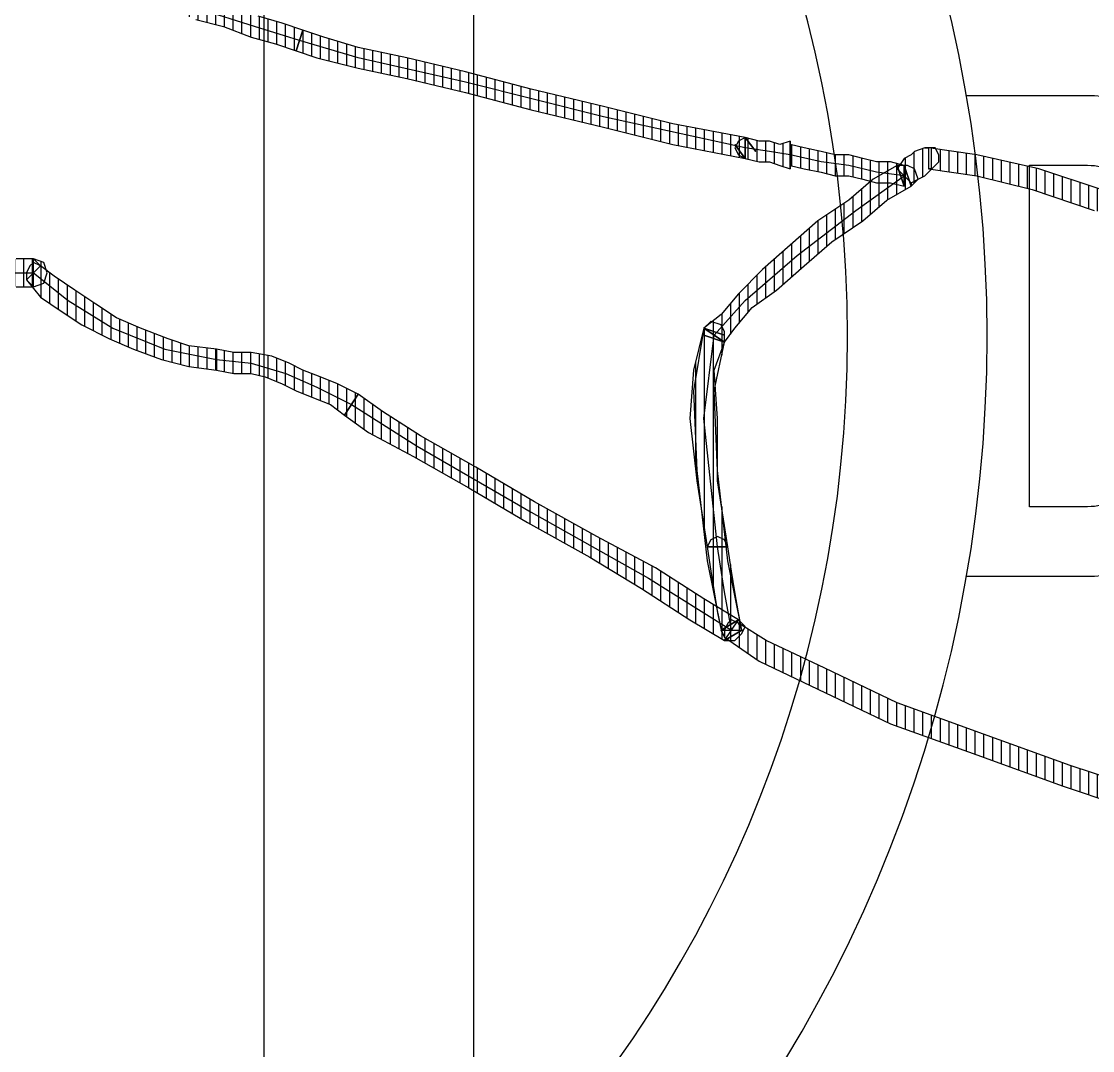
# Model space of a CAD drawing. Header units: millimetres. Extents: x 11489 to 12006, y 36725 to 37730.
# Drawn here: x 11572.87 to 11588.21, y 37398.84 to 37413.58 of the extents above; entities that cross this region are included whole.
import ezdxf

# ---------------------------------------------------------------- set-up
doc = ezdxf.new("R2010")
doc.units = ezdxf.units.MM
for name, color, linetype in [('Kıtc-002 Çizgi', 7, 'Continuous'), ('OC-Mutfak_Ekipman', 252, 'Continuous'), ('S2000-002 Çizgi', 7, 'Continuous')]:
    doc.layers.add(name, color=color, linetype=linetype)
pattern_1 = [(360, (-19413.11011, 29189.02214), (1e-16, 0.125), [25])]

# ---------------------------------------------------------------- blocks, each defined once
blk = doc.blocks.new('A$C72f7f077')
at = {"layer": 'S2000-002 Çizgi'}
blk.add_lwpolyline([(120, 0), (0, 0), (0, 70), (120, 70)], close=True, dxfattribs=at)
blk.add_lwpolyline([(113, 3), (7, 3, -0.414214), (3, 7), (3, 63, -0.414214), (7, 67), (113, 67, -0.414214), (117, 63), (117, 7, -0.414214)], format="xyb", close=True, dxfattribs=at)
blk = doc.blocks.new('A$C0b4f8896')
at = {"ltscale": 30}
h = blk.add_hatch(dxfattribs=at)
h.set_pattern_fill('DC_LINES', color=256, scale=0.1, style=0)
h.set_pattern_definition(pattern_1)
edge = h.paths.add_edge_path(flags=0)
edge.add_line((52.953, 35.177), (52.704, 35.128))
edge.add_line((52.704, 35.128), (52.456, 34.683))
edge.add_line((52.456, 34.683), (52.208, 34.039))
edge.add_line((52.208, 34.039), (51.91, 33.247))
edge.add_line((51.91, 33.247), (51.562, 32.356))
edge.add_line((51.562, 32.356), (51.313, 31.417))
edge.add_line((51.313, 31.417), (51.015, 30.526))
edge.add_line((51.015, 30.526), (50.817, 29.636))
edge.add_line((50.817, 29.636), (50.717, 28.943))
edge.add_line((50.717, 28.943), (51.015, 28.943))
edge.add_line((51.015, 28.943), (51.115, 29.636))
edge.add_line((51.115, 29.636), (51.313, 30.428))
edge.add_line((51.313, 30.428), (51.612, 31.318))
edge.add_line((51.612, 31.318), (51.86, 32.258))
edge.add_line((51.86, 32.258), (52.208, 33.148))
edge.add_line((52.208, 33.148), (52.506, 33.94))
edge.add_line((52.506, 33.94), (52.754, 34.583))
edge.add_line((52.754, 34.583), (53.002, 34.93))
edge.add_line((53.002, 34.93), (52.754, 34.88))
edge.add_line((52.754, 34.88), (53.002, 34.93))
edge.add_line((53.002, 34.93), (53.002, 35.078))
edge.add_line((53.002, 35.078), (52.903, 35.177))
edge.add_line((52.903, 35.177), (52.804, 35.227))
edge.add_line((52.804, 35.227), (52.704, 35.128))
h = blk.add_hatch(dxfattribs=at)
h.set_pattern_fill('DC_LINES', color=256, scale=0.1, style=0)
h.set_pattern_definition(pattern_1)
edge = h.paths.add_edge_path(flags=0)
edge.add_line((57.622, 25.975), (57.721, 26.024))
edge.add_line((57.721, 26.024), (58.069, 26.519))
edge.add_line((58.069, 26.519), (58.467, 27.36))
edge.add_line((58.467, 27.36), (58.963, 28.398))
edge.add_line((58.963, 28.398), (59.41, 29.636))
edge.add_line((59.41, 29.636), (59.857, 30.873))
edge.add_line((59.857, 30.873), (60.255, 32.061))
edge.add_line((60.255, 32.061), (60.553, 33.148))
edge.add_line((60.553, 33.148), (60.702, 33.891))
edge.add_line((60.702, 33.891), (60.404, 33.891))
edge.add_line((60.404, 33.891), (60.255, 33.148))
edge.add_line((60.255, 33.148), (59.957, 32.159))
edge.add_line((59.957, 32.159), (59.559, 30.972))
edge.add_line((59.559, 30.972), (59.112, 29.734))
edge.add_line((59.112, 29.734), (58.665, 28.498))
edge.add_line((58.665, 28.498), (58.169, 27.459))
edge.add_line((58.169, 27.459), (57.771, 26.618))
edge.add_line((57.771, 26.618), (57.523, 26.222))
edge.add_line((57.523, 26.222), (57.622, 26.271))
edge.add_line((57.622, 26.271), (57.523, 26.222))
edge.add_line((57.523, 26.222), (57.473, 26.123))
edge.add_line((57.473, 26.123), (57.523, 26.073))
edge.add_line((57.523, 26.073), (57.622, 26.024))
edge.add_line((57.622, 26.024), (57.721, 26.024))
h = blk.add_hatch(dxfattribs=at)
h.set_pattern_fill('DC_LINES', color=256, scale=0.1, style=0)
h.set_pattern_definition(pattern_1)
edge = h.paths.add_edge_path(flags=0)
edge.add_line((57.622, 25.975), (57.721, 26.024))
edge.add_line((57.721, 26.024), (58.069, 26.519))
edge.add_line((58.069, 26.519), (58.467, 27.36))
edge.add_line((58.467, 27.36), (58.963, 28.398))
edge.add_line((58.963, 28.398), (59.41, 29.636))
edge.add_line((59.41, 29.636), (59.857, 30.873))
edge.add_line((59.857, 30.873), (60.255, 32.061))
edge.add_line((60.255, 32.061), (60.553, 33.148))
edge.add_line((60.553, 33.148), (60.702, 33.891))
edge.add_line((60.702, 33.891), (60.404, 33.891))
edge.add_line((60.404, 33.891), (60.255, 33.148))
edge.add_line((60.255, 33.148), (59.957, 32.159))
edge.add_line((59.957, 32.159), (59.559, 30.972))
edge.add_line((59.559, 30.972), (59.112, 29.734))
edge.add_line((59.112, 29.734), (58.665, 28.498))
edge.add_line((58.665, 28.498), (58.169, 27.459))
edge.add_line((58.169, 27.459), (57.771, 26.618))
edge.add_line((57.771, 26.618), (57.523, 26.222))
edge.add_line((57.523, 26.222), (57.622, 26.271))
edge.add_line((57.622, 26.271), (57.523, 26.222))
edge.add_line((57.523, 26.222), (57.473, 26.123))
edge.add_line((57.473, 26.123), (57.523, 26.073))
edge.add_line((57.523, 26.073), (57.622, 26.024))
edge.add_line((57.622, 26.024), (57.721, 26.024))
h = blk.add_hatch(dxfattribs=at)
h.set_pattern_fill('DC_LINES', color=256, scale=0.1, style=0)
h.set_pattern_definition(pattern_1)
edge = h.paths.add_edge_path(flags=0)
edge.add_line((50.717, 28.943), (50.717, 28.894))
edge.add_line((50.717, 28.894), (50.767, 28.745))
edge.add_line((50.767, 28.745), (50.817, 28.695))
edge.add_line((50.817, 28.695), (50.866, 28.597))
edge.add_line((50.866, 28.597), (51.015, 28.498))
edge.add_line((51.015, 28.498), (51.214, 28.695))
edge.add_line((51.214, 28.695), (51.164, 28.795))
edge.add_line((51.164, 28.795), (51.115, 28.894))
edge.add_line((51.115, 28.894), (51.065, 28.943))
edge.add_line((51.065, 28.943), (51.015, 28.992))
edge.add_line((51.015, 28.992), (51.015, 28.943))
edge.add_line((51.015, 28.943), (51.015, 28.992))
edge.add_line((51.015, 28.992), (50.916, 29.092))
edge.add_line((50.916, 29.092), (50.817, 29.092))
edge.add_line((50.817, 29.092), (50.717, 29.042))
edge.add_line((50.717, 29.042), (50.717, 28.894))
h = blk.add_hatch(dxfattribs=at)
h.set_pattern_fill('DC_LINES', color=256, scale=0.1, style=0)
h.set_pattern_definition(pattern_1)
edge = h.paths.add_edge_path(flags=0)
edge.add_line((51.264, 28.597), (50.966, 28.498))
edge.add_line((50.966, 28.498), (51.164, 28.151))
edge.add_line((51.164, 28.151), (51.462, 27.806))
edge.add_line((51.462, 27.806), (51.761, 27.36))
edge.add_line((51.761, 27.36), (52.108, 26.964))
edge.add_line((52.108, 26.964), (52.456, 26.568))
edge.add_line((52.456, 26.568), (52.804, 26.222))
edge.add_line((52.804, 26.222), (53.102, 25.975))
edge.add_line((53.102, 25.975), (53.3, 25.728))
edge.add_line((53.3, 25.728), (53.499, 26.024))
edge.add_line((53.499, 26.024), (53.3, 26.173))
edge.add_line((53.3, 26.173), (53.002, 26.42))
edge.add_line((53.002, 26.42), (52.754, 26.767))
edge.add_line((52.754, 26.767), (52.406, 27.162))
edge.add_line((52.406, 27.162), (52.059, 27.558))
edge.add_line((52.059, 27.558), (51.761, 28.003))
edge.add_line((51.761, 28.003), (51.462, 28.35))
edge.add_line((51.462, 28.35), (51.264, 28.695))
edge.add_line((51.264, 28.695), (50.966, 28.597))
edge.add_line((50.966, 28.597), (51.264, 28.695))
edge.add_line((51.264, 28.695), (51.164, 28.795))
edge.add_line((51.164, 28.795), (51.015, 28.745))
edge.add_line((51.015, 28.745), (50.966, 28.646))
edge.add_line((50.966, 28.646), (50.966, 28.498))
h = blk.add_hatch(dxfattribs=at)
h.set_pattern_fill('DC_LINES', color=256, scale=0.1, style=0)
h.set_pattern_definition(pattern_1)
edge = h.paths.add_edge_path(flags=0)
edge.add_line((51.015, 28.498), (50.966, 28.498))
edge.add_line((50.966, 28.498), (51.164, 28.151))
edge.add_line((51.164, 28.151), (51.462, 27.806))
edge.add_line((51.462, 27.806), (51.761, 27.36))
edge.add_line((51.761, 27.36), (52.108, 26.964))
edge.add_line((52.108, 26.964), (52.456, 26.568))
edge.add_line((52.456, 26.568), (52.804, 26.222))
edge.add_line((52.804, 26.222), (53.102, 25.975))
edge.add_line((53.102, 25.975), (53.3, 25.728))
edge.add_line((53.3, 25.728), (53.499, 26.024))
edge.add_line((53.499, 26.024), (53.3, 26.173))
edge.add_line((53.3, 26.173), (53.002, 26.42))
edge.add_line((53.002, 26.42), (52.754, 26.767))
edge.add_line((52.754, 26.767), (52.406, 27.162))
edge.add_line((52.406, 27.162), (52.059, 27.558))
edge.add_line((52.059, 27.558), (51.761, 28.003))
edge.add_line((51.761, 28.003), (51.462, 28.35))
edge.add_line((51.462, 28.35), (51.264, 28.695))
edge.add_line((51.264, 28.695), (51.214, 28.695))
edge.add_line((51.214, 28.695), (51.264, 28.695))
edge.add_line((51.264, 28.695), (51.164, 28.795))
edge.add_line((51.164, 28.795), (51.015, 28.745))
edge.add_line((51.015, 28.745), (50.966, 28.646))
edge.add_line((50.966, 28.646), (50.966, 28.498))
h = blk.add_hatch(dxfattribs=at)
h.set_pattern_fill('DC_LINES', color=256, scale=0.1, style=0)
h.set_pattern_definition(pattern_1)
edge = h.paths.add_edge_path(flags=0)
edge.add_line((51.015, 26.964), (50.966, 26.964))
edge.add_line((50.966, 26.964), (51.015, 27.162))
edge.add_line((51.015, 27.162), (51.065, 27.409))
edge.add_line((51.065, 27.409), (51.115, 27.607))
edge.add_line((51.115, 27.607), (51.115, 27.806))
edge.add_line((51.115, 27.806), (51.164, 28.003))
edge.add_line((51.164, 28.003), (51.214, 28.201))
edge.add_line((51.214, 28.201), (51.214, 28.398))
edge.add_line((51.214, 28.398), (51.264, 28.597))
edge.add_line((51.264, 28.597), (50.966, 28.597))
edge.add_line((50.966, 28.597), (50.916, 28.398))
edge.add_line((50.916, 28.398), (50.916, 28.201))
edge.add_line((50.916, 28.201), (50.866, 28.003))
edge.add_line((50.866, 28.003), (50.817, 27.806))
edge.add_line((50.817, 27.806), (50.817, 27.607))
edge.add_line((50.817, 27.607), (50.767, 27.409))
edge.add_line((50.767, 27.409), (50.717, 27.162))
edge.add_line((50.717, 27.162), (50.668, 26.964))
edge.add_line((50.668, 26.964), (50.618, 26.964))
h = blk.add_hatch(dxfattribs=at)
h.set_pattern_fill('DC_LINES', color=256, scale=0.1, style=0)
h.set_pattern_definition(pattern_1)
edge = h.paths.add_edge_path(flags=0)
edge.add_line((50.866, 26.321), (50.916, 26.519))
edge.add_line((50.916, 26.519), (50.916, 26.667))
edge.add_line((50.916, 26.667), (50.966, 26.815))
edge.add_line((50.966, 26.815), (51.015, 26.964))
edge.add_line((51.015, 26.964), (50.618, 26.964))
edge.add_line((50.618, 26.964), (50.668, 26.815))
edge.add_line((50.668, 26.815), (50.618, 26.667))
edge.add_line((50.618, 26.667), (50.618, 26.519))
edge.add_line((50.618, 26.519), (50.568, 26.321))
h = blk.add_hatch(dxfattribs=at)
h.set_pattern_fill('DC_LINES', color=256, scale=0.1, style=0)
h.set_pattern_definition(pattern_1)
edge = h.paths.add_edge_path(flags=0)
edge.add_line((49.327, 19.889), (49.426, 20.186))
edge.add_line((49.426, 20.186), (49.575, 20.78))
edge.add_line((49.575, 20.78), (49.724, 21.473))
edge.add_line((49.724, 21.473), (49.923, 22.313))
edge.add_line((49.923, 22.313), (50.171, 23.254))
edge.add_line((50.171, 23.254), (50.419, 24.292))
edge.add_line((50.419, 24.292), (50.668, 25.282))
edge.add_line((50.668, 25.282), (50.866, 26.321))
edge.add_line((50.866, 26.321), (50.568, 26.321))
edge.add_line((50.568, 26.321), (50.37, 25.282))
edge.add_line((50.37, 25.282), (50.121, 24.292))
edge.add_line((50.121, 24.292), (49.873, 23.254))
edge.add_line((49.873, 23.254), (49.625, 22.313))
edge.add_line((49.625, 22.313), (49.426, 21.473))
edge.add_line((49.426, 21.473), (49.277, 20.78))
edge.add_line((49.277, 20.78), (49.128, 20.285))
edge.add_line((49.128, 20.285), (49.029, 19.988))
h = blk.add_hatch(dxfattribs=at)
h.set_pattern_fill('DC_LINES', color=256, scale=0.1, style=0)
h.set_pattern_definition(pattern_1)
edge = h.paths.add_edge_path(flags=0)
edge.add_line((53.4, 26.024), (53.3, 25.728))
edge.add_line((53.3, 25.728), (54.195, 25.579))
edge.add_line((54.195, 25.579), (55.337, 25.628))
edge.add_line((55.337, 25.628), (56.629, 25.776))
edge.add_line((56.629, 25.776), (57.622, 25.975))
edge.add_line((57.622, 25.975), (57.622, 26.271))
edge.add_line((57.622, 26.271), (56.629, 26.073))
edge.add_line((56.629, 26.073), (55.337, 25.925))
edge.add_line((55.337, 25.925), (54.195, 25.876))
edge.add_line((54.195, 25.876), (53.499, 26.024))
edge.add_line((53.499, 26.024), (53.4, 25.728))
edge.add_line((53.4, 25.728), (53.499, 26.024))
edge.add_line((53.499, 26.024), (53.35, 26.024))
edge.add_line((53.35, 26.024), (53.251, 25.975))
edge.add_line((53.251, 25.975), (53.201, 25.826))
edge.add_line((53.201, 25.826), (53.3, 25.728))
h = blk.add_hatch(dxfattribs=at)
h.set_pattern_fill('DC_LINES', color=256, scale=0.1, style=0)
h.set_pattern_definition(pattern_1)
edge = h.paths.add_edge_path(flags=0)
edge.add_line((53.3, 25.728), (54.195, 25.579))
edge.add_line((54.195, 25.579), (55.337, 25.628))
edge.add_line((55.337, 25.628), (56.629, 25.776))
edge.add_line((56.629, 25.776), (57.622, 25.975))
edge.add_line((57.622, 25.975), (57.622, 26.271))
edge.add_line((57.622, 26.271), (56.629, 26.073))
edge.add_line((56.629, 26.073), (55.337, 25.925))
edge.add_line((55.337, 25.925), (54.195, 25.876))
edge.add_line((54.195, 25.876), (53.499, 26.024))
h = blk.add_hatch(dxfattribs=at)
h.set_pattern_fill('DC_LINES', color=256, scale=0.1, style=0)
h.set_pattern_definition(pattern_1)
edge = h.paths.add_edge_path(flags=0)
edge.add_line((57.622, 25.975), (57.473, 26.222))
edge.add_line((57.473, 26.222), (57.175, 25.728))
edge.add_line((57.175, 25.728), (56.728, 25.034))
edge.add_line((56.728, 25.034), (56.281, 24.193))
edge.add_line((56.281, 24.193), (55.784, 23.303))
edge.add_line((55.784, 23.303), (55.287, 22.462))
edge.add_line((55.287, 22.462), (54.84, 21.67))
edge.add_line((54.84, 21.67), (54.493, 21.126))
edge.add_line((54.493, 21.126), (54.244, 20.78))
edge.add_line((54.244, 20.78), (54.542, 20.582))
edge.add_line((54.542, 20.582), (54.791, 20.928))
edge.add_line((54.791, 20.928), (55.138, 21.571))
edge.add_line((55.138, 21.571), (55.585, 22.363))
edge.add_line((55.585, 22.363), (56.082, 23.204))
edge.add_line((56.082, 23.204), (56.579, 24.095))
edge.add_line((56.579, 24.095), (57.026, 24.837))
edge.add_line((57.026, 24.837), (57.473, 25.529))
edge.add_line((57.473, 25.529), (57.771, 26.024))
edge.add_line((57.771, 26.024), (57.622, 26.271))
edge.add_line((57.622, 26.271), (57.771, 26.024))
edge.add_line((57.771, 26.024), (57.771, 26.173))
edge.add_line((57.771, 26.173), (57.672, 26.271))
edge.add_line((57.672, 26.271), (57.572, 26.321))
edge.add_line((57.572, 26.321), (57.473, 26.222))
h = blk.add_hatch(dxfattribs=at)
h.set_pattern_fill('DC_LINES', color=256, scale=0.1, style=0)
h.set_pattern_definition(pattern_1)
edge = h.paths.add_edge_path(flags=0)
edge.add_line((57.622, 26.271), (57.374, 26.222))
edge.add_line((57.374, 26.222), (57.076, 26.173))
edge.add_line((57.076, 26.173), (56.778, 26.123))
edge.add_line((56.778, 26.123), (56.43, 26.073))
edge.add_line((56.43, 26.073), (56.43, 25.776))
edge.add_line((56.43, 25.776), (56.778, 25.826))
edge.add_line((56.778, 25.826), (57.076, 25.876))
edge.add_line((57.076, 25.876), (57.374, 25.925))
edge.add_line((57.374, 25.925), (57.622, 25.975))
h = blk.add_hatch(dxfattribs=at)
h.set_pattern_fill('DC_LINES', color=256, scale=0.1, style=0)
h.set_pattern_definition(pattern_1)
edge = h.paths.add_edge_path(flags=0)
edge.add_line((56.43, 25.776), (56.778, 25.826))
edge.add_line((56.778, 25.826), (57.076, 25.876))
edge.add_line((57.076, 25.876), (57.374, 25.925))
edge.add_line((57.374, 25.925), (57.622, 25.975))
edge.add_line((57.622, 25.975), (57.622, 26.271))
edge.add_line((57.622, 26.271), (57.374, 26.222))
edge.add_line((57.374, 26.222), (57.076, 26.173))
edge.add_line((57.076, 26.173), (56.778, 26.123))
edge.add_line((56.778, 26.123), (56.43, 26.073))
h = blk.add_hatch(dxfattribs=at)
h.set_pattern_fill('DC_LINES', color=256, scale=0.1, style=0)
h.set_pattern_definition(pattern_1)
edge = h.paths.add_edge_path(flags=0)
edge.add_line((54.542, 20.582), (54.791, 20.928))
edge.add_line((54.791, 20.928), (55.138, 21.571))
edge.add_line((55.138, 21.571), (55.585, 22.363))
edge.add_line((55.585, 22.363), (56.082, 23.204))
edge.add_line((56.082, 23.204), (56.579, 24.095))
edge.add_line((56.579, 24.095), (57.026, 24.837))
edge.add_line((57.026, 24.837), (57.473, 25.529))
edge.add_line((57.473, 25.529), (57.771, 26.024))
edge.add_line((57.771, 26.024), (57.473, 26.222))
edge.add_line((57.473, 26.222), (57.175, 25.728))
edge.add_line((57.175, 25.728), (56.728, 25.034))
edge.add_line((56.728, 25.034), (56.281, 24.193))
edge.add_line((56.281, 24.193), (55.784, 23.303))
edge.add_line((55.784, 23.303), (55.287, 22.462))
edge.add_line((55.287, 22.462), (54.84, 21.67))
edge.add_line((54.84, 21.67), (54.493, 21.126))
edge.add_line((54.493, 21.126), (54.244, 20.78))
h = blk.add_hatch(dxfattribs=at)
h.set_pattern_fill('DC_LINES', color=256, scale=0.1, style=0)
h.set_pattern_definition(pattern_1)
edge = h.paths.add_edge_path(flags=0)
edge.add_line((53.3, 25.728), (53.897, 25.579))
edge.add_line((53.897, 25.579), (54.592, 25.529))
edge.add_line((54.592, 25.529), (55.486, 25.628))
edge.add_line((55.486, 25.628), (56.43, 25.776))
edge.add_line((56.43, 25.776), (56.43, 26.073))
edge.add_line((56.43, 26.073), (55.486, 25.925))
edge.add_line((55.486, 25.925), (54.592, 25.925))
edge.add_line((54.592, 25.925), (53.897, 25.876))
edge.add_line((53.897, 25.876), (53.499, 26.024))
h = blk.add_hatch(dxfattribs=at)
h.set_pattern_fill('DC_LINES', color=256, scale=0.1, style=0)
h.set_pattern_definition(pattern_1)
edge = h.paths.add_edge_path(flags=0)
edge.add_line((54.244, 20.78), (54.095, 20.483))
edge.add_line((54.095, 20.483), (53.996, 20.235))
edge.add_line((53.996, 20.235), (53.897, 19.988))
edge.add_line((53.897, 19.988), (53.797, 19.79))
edge.add_line((53.797, 19.79), (53.698, 19.543))
edge.add_line((53.698, 19.543), (53.648, 19.246))
edge.add_line((53.648, 19.246), (53.648, 18.999))
edge.add_line((53.648, 18.999), (53.599, 18.751))
edge.add_line((53.599, 18.751), (53.897, 18.751))
edge.add_line((53.897, 18.751), (53.946, 18.999))
edge.add_line((53.946, 18.999), (53.946, 19.246))
edge.add_line((53.946, 19.246), (53.996, 19.444))
edge.add_line((53.996, 19.444), (54.095, 19.691))
edge.add_line((54.095, 19.691), (54.195, 19.889))
edge.add_line((54.195, 19.889), (54.294, 20.137))
edge.add_line((54.294, 20.137), (54.393, 20.384))
edge.add_line((54.393, 20.384), (54.542, 20.582))
h = blk.add_hatch(dxfattribs=at)
h.set_pattern_fill('DC_LINES', color=256, scale=0.1, style=0)
h.set_pattern_definition(pattern_1)
edge = h.paths.add_edge_path(flags=0)
edge.add_line((53.897, 18.751), (53.946, 18.999))
edge.add_line((53.946, 18.999), (53.946, 19.246))
edge.add_line((53.946, 19.246), (53.996, 19.444))
edge.add_line((53.996, 19.444), (54.095, 19.691))
edge.add_line((54.095, 19.691), (54.195, 19.889))
edge.add_line((54.195, 19.889), (54.294, 20.137))
edge.add_line((54.294, 20.137), (54.393, 20.384))
edge.add_line((54.393, 20.384), (54.542, 20.582))
edge.add_line((54.542, 20.582), (54.244, 20.78))
edge.add_line((54.244, 20.78), (54.095, 20.483))
edge.add_line((54.095, 20.483), (53.996, 20.235))
edge.add_line((53.996, 20.235), (53.897, 19.988))
edge.add_line((53.897, 19.988), (53.797, 19.79))
edge.add_line((53.797, 19.79), (53.698, 19.543))
edge.add_line((53.698, 19.543), (53.648, 19.246))
edge.add_line((53.648, 19.246), (53.648, 18.999))
edge.add_line((53.648, 18.999), (53.599, 18.751))
h = blk.add_hatch(dxfattribs=at)
h.set_pattern_fill('DC_LINES', color=256, scale=0.1, style=0)
h.set_pattern_definition(pattern_1)
edge = h.paths.add_edge_path(flags=0)
edge.add_line((48.333, 17.218), (48.432, 17.465))
edge.add_line((48.432, 17.465), (48.581, 17.762))
edge.add_line((48.581, 17.762), (48.73, 18.108))
edge.add_line((48.73, 18.108), (48.879, 18.454))
edge.add_line((48.879, 18.454), (48.979, 18.851))
edge.add_line((48.979, 18.851), (49.128, 19.246))
edge.add_line((49.128, 19.246), (49.227, 19.593))
edge.add_line((49.227, 19.593), (49.327, 19.889))
edge.add_line((49.327, 19.889), (49.029, 19.988))
edge.add_line((49.029, 19.988), (48.929, 19.691))
edge.add_line((48.929, 19.691), (48.83, 19.345))
edge.add_line((48.83, 19.345), (48.681, 18.949))
edge.add_line((48.681, 18.949), (48.581, 18.554))
edge.add_line((48.581, 18.554), (48.432, 18.207))
edge.add_line((48.432, 18.207), (48.283, 17.86))
edge.add_line((48.283, 17.86), (48.134, 17.563))
edge.add_line((48.134, 17.563), (48.035, 17.415))
h = blk.add_hatch(dxfattribs=at)
h.set_pattern_fill('DC_LINES', color=256, scale=0.1, style=0)
h.set_pattern_definition(pattern_1)
edge = h.paths.add_edge_path(flags=0)
edge.add_line((52.704, 16.129), (52.605, 16.03))
edge.add_line((52.605, 16.03), (52.853, 16.229))
edge.add_line((52.853, 16.229), (53.052, 16.524))
edge.add_line((53.052, 16.524), (53.251, 16.821))
edge.add_line((53.251, 16.821), (53.449, 17.218))
edge.add_line((53.449, 17.218), (53.599, 17.563))
edge.add_line((53.599, 17.563), (53.747, 17.96))
edge.add_line((53.747, 17.96), (53.847, 18.355))
edge.add_line((53.847, 18.355), (53.897, 18.751))
edge.add_line((53.897, 18.751), (53.599, 18.751))
edge.add_line((53.599, 18.751), (53.549, 18.355))
edge.add_line((53.549, 18.355), (53.449, 18.059))
edge.add_line((53.449, 18.059), (53.3, 17.663))
edge.add_line((53.3, 17.663), (53.151, 17.316))
edge.add_line((53.151, 17.316), (52.953, 17.02))
edge.add_line((52.953, 17.02), (52.754, 16.723))
edge.add_line((52.754, 16.723), (52.555, 16.426))
edge.add_line((52.555, 16.426), (52.406, 16.229))
edge.add_line((52.406, 16.229), (52.307, 16.129))
edge.add_line((52.307, 16.129), (52.406, 16.229))
edge.add_line((52.406, 16.229), (52.357, 16.129))
edge.add_line((52.357, 16.129), (52.406, 16.079))
edge.add_line((52.406, 16.079), (52.506, 16.03))
edge.add_line((52.506, 16.03), (52.605, 16.03))
h = blk.add_hatch(dxfattribs=at)
h.set_pattern_fill('DC_LINES', color=256, scale=0.1, style=0)
h.set_pattern_definition(pattern_1)
edge = h.paths.add_edge_path(flags=0)
edge.add_line((53.599, 18.751), (53.549, 18.355))
edge.add_line((53.549, 18.355), (53.449, 18.059))
edge.add_line((53.449, 18.059), (53.3, 17.663))
edge.add_line((53.3, 17.663), (53.151, 17.316))
edge.add_line((53.151, 17.316), (52.953, 17.02))
edge.add_line((52.953, 17.02), (52.754, 16.723))
edge.add_line((52.754, 16.723), (52.555, 16.426))
edge.add_line((52.555, 16.426), (52.406, 16.229))
edge.add_line((52.406, 16.229), (52.605, 16.03))
edge.add_line((52.605, 16.03), (52.853, 16.229))
edge.add_line((52.853, 16.229), (53.052, 16.524))
edge.add_line((53.052, 16.524), (53.251, 16.821))
edge.add_line((53.251, 16.821), (53.449, 17.218))
edge.add_line((53.449, 17.218), (53.599, 17.563))
edge.add_line((53.599, 17.563), (53.747, 17.96))
edge.add_line((53.747, 17.96), (53.847, 18.355))
edge.add_line((53.847, 18.355), (53.897, 18.751))
h = blk.add_hatch(dxfattribs=at)
h.set_pattern_fill('DC_LINES', color=256, scale=0.1, style=0)
h.set_pattern_definition(pattern_1)
edge = h.paths.add_edge_path(flags=0)
edge.add_line((52.406, 16.229), (52.307, 16.129))
edge.add_line((52.307, 16.129), (52.307, 15.882))
edge.add_line((52.307, 15.882), (52.357, 15.585))
edge.add_line((52.357, 15.585), (52.456, 15.14))
edge.add_line((52.456, 15.14), (52.555, 14.694))
edge.add_line((52.555, 14.694), (52.853, 14.793))
edge.add_line((52.853, 14.793), (52.754, 15.14))
edge.add_line((52.754, 15.14), (52.655, 15.585))
edge.add_line((52.655, 15.585), (52.704, 15.882))
edge.add_line((52.704, 15.882), (52.704, 16.129))
edge.add_line((52.704, 16.129), (52.605, 16.03))
edge.add_line((52.605, 16.03), (52.704, 16.129))
edge.add_line((52.704, 16.129), (52.655, 16.277))
edge.add_line((52.655, 16.277), (52.506, 16.327))
edge.add_line((52.506, 16.327), (52.357, 16.277))
edge.add_line((52.357, 16.277), (52.307, 16.129))
h = blk.add_hatch(dxfattribs=at)
h.set_pattern_fill('DC_LINES', color=256, scale=0.1, style=0)
h.set_pattern_definition(pattern_1)
edge = h.paths.add_edge_path(flags=0)
edge.add_line((52.853, 14.793), (52.754, 15.14))
edge.add_line((52.754, 15.14), (52.655, 15.585))
edge.add_line((52.655, 15.585), (52.704, 15.882))
edge.add_line((52.704, 15.882), (52.704, 16.129))
edge.add_line((52.704, 16.129), (52.307, 16.129))
edge.add_line((52.307, 16.129), (52.307, 15.882))
edge.add_line((52.307, 15.882), (52.357, 15.585))
edge.add_line((52.357, 15.585), (52.456, 15.14))
edge.add_line((52.456, 15.14), (52.555, 14.694))
for p, q in [((59.957, 32.159), (59.559, 30.972)), ((59.957, 32.159), (59.559, 30.972)), ((59.857, 30.873), (60.255, 32.061)), ((59.857, 30.873), (60.255, 32.061)), ((51.313, 31.417), (51.015, 30.526)), ((51.313, 30.428), (51.612, 31.318)), ((59.559, 30.972), (59.112, 29.734)), ((59.559, 30.972), (59.112, 29.734)), ((59.41, 29.636), (59.857, 30.873)), ((59.41, 29.636), (59.857, 30.873)), ((51.015, 30.526), (50.817, 29.636)), ((51.115, 29.636), (51.313, 30.428)), ((50.817, 29.636), (50.717, 28.943)), ((51.015, 28.943), (51.115, 29.636)), ((59.112, 29.734), (58.665, 28.498)), ((59.112, 29.734), (58.665, 28.498)), ((58.963, 28.398), (59.41, 29.636)), ((58.963, 28.398), (59.41, 29.636)), ((50.817, 29.092), (50.717, 29.042)), ((50.717, 29.042), (50.717, 28.894)), ((50.916, 29.092), (50.817, 29.092)), ((51.015, 28.992), (50.916, 29.092)), ((51.065, 28.943), (51.015, 28.992)), ((51.015, 28.992), (51.015, 28.943)), ((51.015, 28.943), (51.015, 28.992)), ((50.717, 28.943), (50.717, 28.894)), ((50.717, 28.894), (50.717, 28.943)), ((50.717, 28.943), (50.717, 28.943)), ((50.717, 28.943), (51.015, 28.943)), ((50.717, 28.894), (50.767, 28.745)), ((51.115, 28.894), (51.065, 28.943)), ((51.164, 28.795), (51.115, 28.894)), ((50.767, 28.745), (50.817, 28.695)), ((50.817, 28.695), (50.866, 28.597)), ((51.015, 28.745), (50.966, 28.646)), ((51.015, 28.745), (50.966, 28.646)), ((51.264, 28.695), (50.966, 28.597)), ((50.966, 28.597), (51.264, 28.695)), ((51.164, 28.795), (51.015, 28.745)), ((51.164, 28.795), (51.015, 28.745)), ((51.015, 28.498), (51.214, 28.695)), ((51.214, 28.695), (51.164, 28.795)), ((51.264, 28.695), (51.164, 28.795)), ((51.264, 28.695), (51.164, 28.795)), ((51.264, 28.695), (51.214, 28.695)), ((51.214, 28.695), (51.264, 28.695)), ((51.462, 28.35), (51.264, 28.695)), ((51.462, 28.35), (51.264, 28.695)), ((50.866, 28.597), (51.015, 28.498)), ((50.966, 28.597), (50.916, 28.398)), ((50.966, 28.646), (50.966, 28.498)), ((50.966, 28.646), (50.966, 28.498)), ((51.264, 28.597), (50.966, 28.597)), ((51.264, 28.597), (50.966, 28.498)), ((50.966, 28.498), (51.264, 28.597)), ((51.115, 28.597), (51.065, 28.201)), ((51.612, 27.904), (51.115, 28.597)), ((51.214, 28.398), (51.264, 28.597)), ((51.264, 28.597), (51.264, 28.597)), ((50.916, 28.398), (50.916, 28.201)), ((51.015, 28.498), (50.966, 28.498)), ((50.966, 28.498), (51.164, 28.151)), ((50.966, 28.498), (51.015, 28.498)), ((50.966, 28.498), (51.164, 28.151)), ((51.015, 28.498), (51.015, 28.498)), ((51.214, 28.201), (51.214, 28.398)), ((58.665, 28.498), (58.169, 27.459)), ((58.665, 28.498), (58.169, 27.459)), ((58.467, 27.36), (58.963, 28.398)), ((58.467, 27.36), (58.963, 28.398)), ((51.761, 28.003), (51.462, 28.35)), ((51.761, 28.003), (51.462, 28.35)), ((50.916, 28.201), (50.866, 28.003)), ((51.065, 28.201), (50.966, 27.806)), ((51.164, 28.003), (51.214, 28.201)), ((51.164, 28.151), (51.462, 27.806)), ((51.164, 28.151), (51.462, 27.806)), ((50.866, 28.003), (50.817, 27.806)), ((51.115, 27.806), (51.164, 28.003)), ((52.059, 27.558), (51.761, 28.003)), ((52.059, 27.558), (51.761, 28.003)), ((50.817, 27.806), (50.817, 27.607)), ((50.966, 27.806), (50.916, 27.409)), ((51.115, 27.607), (51.115, 27.806)), ((51.462, 27.806), (51.761, 27.36)), ((51.462, 27.806), (51.761, 27.36)), ((52.257, 27.063), (51.612, 27.904)), ((50.817, 27.607), (50.767, 27.409)), ((51.065, 27.409), (51.115, 27.607)), ((52.406, 27.162), (52.059, 27.558)), ((52.406, 27.162), (52.059, 27.558)), ((58.169, 27.459), (57.771, 26.618)), ((58.169, 27.459), (57.771, 26.618)), ((50.767, 27.409), (50.717, 27.162)), ((50.916, 27.409), (50.817, 26.964)), ((51.015, 27.162), (51.065, 27.409)), ((51.761, 27.36), (52.108, 26.964)), ((51.761, 27.36), (52.108, 26.964)), ((58.069, 26.519), (58.467, 27.36)), ((58.069, 26.519), (58.467, 27.36)), ((50.717, 27.162), (50.668, 26.964)), ((50.966, 26.964), (51.015, 27.162)), ((52.754, 26.767), (52.406, 27.162)), ((52.754, 26.767), (52.406, 27.162)), ((52.903, 26.321), (52.257, 27.063)), ((50.668, 26.964), (50.618, 26.964)), ((50.618, 26.964), (51.015, 26.964)), ((51.015, 26.964), (50.618, 26.964)), ((50.618, 26.964), (50.668, 26.815)), ((51.015, 26.964), (50.618, 26.964)), ((50.618, 26.964), (50.668, 26.815)), ((50.817, 26.964), (50.767, 26.667)), ((51.015, 26.964), (50.966, 26.964)), ((50.966, 26.815), (51.015, 26.964)), ((50.966, 26.815), (51.015, 26.964)), ((51.015, 26.964), (51.015, 26.964)), ((52.108, 26.964), (52.456, 26.568)), ((52.108, 26.964), (52.456, 26.568)), ((50.668, 26.815), (50.618, 26.667)), ((50.668, 26.815), (50.618, 26.667)), ((50.916, 26.667), (50.966, 26.815)), ((50.916, 26.667), (50.966, 26.815)), ((53.002, 26.42), (52.754, 26.767)), ((53.002, 26.42), (52.754, 26.767)), ((50.618, 26.667), (50.618, 26.519)), ((50.618, 26.667), (50.618, 26.519)), ((50.767, 26.667), (50.717, 26.321)), ((50.916, 26.519), (50.916, 26.667)), ((50.916, 26.519), (50.916, 26.667)), ((52.456, 26.568), (52.804, 26.222)), ((52.456, 26.568), (52.804, 26.222)), ((57.771, 26.618), (57.523, 26.222)), ((57.771, 26.618), (57.523, 26.222)), ((50.618, 26.519), (50.568, 26.321)), ((50.618, 26.519), (50.568, 26.321)), ((50.568, 26.321), (50.767, 26.47)), ((50.767, 26.47), (50.568, 26.321)), ((50.866, 26.321), (50.916, 26.519)), ((50.866, 26.321), (50.916, 26.519)), ((53.3, 26.173), (53.002, 26.42)), ((53.3, 26.173), (53.002, 26.42)), ((57.721, 26.024), (58.069, 26.519)), ((57.721, 26.024), (58.069, 26.519)), ((50.717, 26.321), (50.27, 24.292)), ((50.568, 26.321), (50.37, 25.282)), ((50.568, 26.321), (50.568, 26.321)), ((50.568, 26.321), (50.866, 26.321)), ((50.568, 26.321), (50.618, 26.222)), ((50.866, 26.321), (50.568, 26.321)), ((50.668, 26.173), (50.866, 26.321)), ((50.866, 26.321), (50.668, 26.173)), ((50.668, 25.282), (50.866, 26.321)), ((50.817, 26.222), (50.866, 26.321)), ((50.866, 26.321), (50.866, 26.321)), ((50.866, 26.321), (50.866, 26.321)), ((53.4, 25.876), (52.903, 26.321)), ((57.622, 26.271), (56.629, 26.073)), ((57.622, 26.271), (56.629, 26.073)), ((57.622, 26.271), (57.374, 26.222)), ((57.622, 26.271), (57.374, 26.222)), ((57.572, 26.321), (57.473, 26.222)), ((57.523, 26.222), (57.622, 26.271)), ((57.622, 26.271), (57.523, 26.222)), ((57.523, 26.222), (57.622, 26.271)), ((57.622, 26.271), (57.523, 26.222)), ((57.672, 26.271), (57.572, 26.321)), ((57.771, 26.024), (57.622, 26.271)), ((57.622, 26.271), (57.771, 26.024)), ((57.622, 25.975), (57.622, 26.271)), ((57.622, 25.975), (57.622, 26.271)), ((57.622, 25.975), (57.622, 26.271)), ((57.622, 26.271), (57.622, 26.271)), ((57.622, 25.975), (57.622, 26.271)), ((57.771, 26.173), (57.672, 26.271)), ((50.618, 26.222), (50.717, 26.173)), ((50.668, 26.173), (50.668, 26.173)), ((50.717, 26.173), (50.817, 26.222)), ((52.804, 26.222), (53.102, 25.975)), ((52.804, 26.222), (53.102, 25.975)), ((53.499, 26.024), (53.3, 26.173)), ((53.499, 26.024), (53.3, 26.173)), ((56.778, 26.123), (56.43, 26.073)), ((56.778, 26.123), (56.43, 26.073)), ((57.076, 26.173), (56.778, 26.123)), ((57.076, 26.173), (56.778, 26.123)), ((56.877, 24.936), (57.622, 26.123)), ((57.374, 26.222), (57.076, 26.173)), ((57.374, 26.222), (57.076, 26.173)), ((57.622, 26.123), (57.076, 26.024)), ((57.473, 26.222), (57.175, 25.728)), ((57.473, 26.222), (57.175, 25.728)), ((57.622, 25.975), (57.473, 26.222)), ((57.473, 26.222), (57.622, 25.975)), ((57.771, 26.024), (57.473, 26.222)), ((57.523, 26.222), (57.473, 26.123)), ((57.523, 26.222), (57.473, 26.123)), ((57.473, 26.123), (57.523, 26.073)), ((57.473, 26.123), (57.523, 26.073)), ((57.771, 26.024), (57.771, 26.173)), ((53.102, 25.975), (53.3, 25.728)), ((53.102, 25.975), (53.3, 25.728)), ((53.251, 25.975), (53.201, 25.826)), ((53.35, 26.024), (53.251, 25.975)), ((53.3, 25.728), (53.499, 26.024)), ((53.3, 25.728), (53.499, 26.024)), ((53.4, 26.024), (53.3, 25.728)), ((53.3, 25.728), (53.4, 26.024)), ((53.499, 26.024), (53.3, 25.728)), ((53.499, 26.024), (53.3, 25.728)), ((53.499, 26.024), (53.35, 26.024)), ((53.499, 26.024), (53.4, 25.728)), ((53.4, 25.728), (53.499, 26.024)), ((53.4, 26.024), (53.4, 26.024)), ((54.195, 25.876), (53.499, 26.024)), ((54.195, 25.876), (53.499, 26.024)), ((53.499, 26.024), (53.499, 26.024)), ((53.897, 25.876), (53.499, 26.024)), ((53.499, 26.024), (53.499, 26.024)), ((54.592, 25.925), (53.897, 25.876)), ((55.337, 25.925), (54.195, 25.876)), ((55.337, 25.925), (54.195, 25.876)), ((56.43, 25.925), (54.592, 25.728)), ((55.486, 25.925), (54.592, 25.925)), ((56.629, 26.073), (55.337, 25.925)), ((56.629, 26.073), (55.337, 25.925)), ((56.43, 26.073), (55.486, 25.925)), ((56.331, 26.024), (56.281, 25.925)), ((56.281, 25.925), (56.331, 25.826)), ((56.43, 26.073), (56.331, 26.024)), ((56.43, 26.073), (56.43, 26.073)), ((56.43, 26.073), (56.43, 25.776)), ((56.43, 26.073), (56.43, 25.776)), ((56.43, 25.776), (56.43, 26.073)), ((56.43, 25.776), (56.43, 26.073)), ((56.43, 26.073), (56.43, 26.073)), ((57.076, 26.024), (56.43, 25.925)), ((56.629, 25.776), (57.622, 25.975)), ((56.629, 25.776), (57.622, 25.975)), ((57.076, 25.876), (57.374, 25.925)), ((57.076, 25.876), (57.374, 25.925)), ((57.374, 25.925), (57.622, 25.975)), ((57.374, 25.925), (57.622, 25.975)), ((57.473, 25.529), (57.771, 26.024)), ((57.473, 25.529), (57.771, 26.024)), ((57.523, 26.073), (57.622, 26.024)), ((57.523, 26.073), (57.622, 26.024)), ((57.622, 25.975), (57.721, 26.024)), ((57.622, 26.024), (57.721, 26.024)), ((57.721, 26.024), (57.622, 25.975)), ((57.622, 25.975), (57.721, 26.024)), ((57.622, 26.024), (57.721, 26.024)), ((57.721, 26.024), (57.622, 25.975)), ((57.622, 25.975), (57.622, 25.975)), ((57.622, 25.975), (57.622, 25.975)), ((57.622, 25.975), (57.622, 25.975)), ((53.201, 25.826), (53.3, 25.728)), ((54.592, 25.728), (53.4, 25.876)), ((55.337, 25.628), (56.629, 25.776)), ((55.337, 25.628), (56.629, 25.776)), ((55.486, 25.628), (56.43, 25.776)), ((56.331, 25.826), (56.43, 25.776)), ((56.43, 25.776), (56.778, 25.826)), ((56.43, 25.776), (56.778, 25.826)), ((56.43, 25.776), (56.43, 25.776)), ((56.43, 25.776), (56.43, 25.776)), ((56.778, 25.826), (57.076, 25.876)), ((56.778, 25.826), (57.076, 25.876)), ((53.3, 25.728), (54.195, 25.579)), ((53.3, 25.728), (53.3, 25.728)), ((53.3, 25.728), (54.195, 25.579)), ((53.3, 25.728), (53.3, 25.728)), ((53.3, 25.728), (53.3, 25.728)), ((53.3, 25.728), (53.897, 25.579)), ((53.3, 25.728), (53.3, 25.728)), ((54.195, 25.579), (55.337, 25.628)), ((54.195, 25.579), (55.337, 25.628)), ((54.592, 25.529), (55.486, 25.628)), ((57.175, 25.728), (56.728, 25.034)), ((57.175, 25.728), (56.728, 25.034)), ((53.897, 25.579), (54.592, 25.529)), ((57.026, 24.837), (57.473, 25.529)), ((57.026, 24.837), (57.473, 25.529)), ((50.37, 25.282), (50.121, 24.292)), ((50.419, 24.292), (50.668, 25.282)), ((56.728, 25.034), (56.281, 24.193)), ((56.728, 25.034), (56.281, 24.193)), ((55.933, 23.254), (56.877, 24.936)), ((56.579, 24.095), (57.026, 24.837)), ((56.579, 24.095), (57.026, 24.837)), ((50.27, 24.292), (49.774, 22.313)), ((50.121, 24.292), (49.873, 23.254)), ((50.171, 23.254), (50.419, 24.292)), ((56.281, 24.193), (55.784, 23.303)), ((56.281, 24.193), (55.784, 23.303)), ((56.082, 23.204), (56.579, 24.095)), ((56.082, 23.204), (56.579, 24.095)), ((49.873, 23.254), (49.625, 22.313)), ((49.923, 22.313), (50.171, 23.254)), ((54.989, 21.621), (55.933, 23.254)), ((55.784, 23.303), (55.287, 22.462)), ((55.784, 23.303), (55.287, 22.462)), ((55.585, 22.363), (56.082, 23.204)), ((55.585, 22.363), (56.082, 23.204)), ((55.287, 22.462), (54.84, 21.67)), ((55.287, 22.462), (54.84, 21.67)), ((49.625, 22.313), (49.426, 21.473)), ((49.774, 22.313), (49.426, 20.78)), ((49.724, 21.473), (49.923, 22.313)), ((55.138, 21.571), (55.585, 22.363)), ((55.138, 21.571), (55.585, 22.363)), ((54.84, 21.67), (54.493, 21.126)), ((54.84, 21.67), (54.493, 21.126)), ((49.426, 21.473), (49.277, 20.78)), ((49.575, 20.78), (49.724, 21.473)), ((54.393, 20.681), (54.989, 21.621)), ((54.791, 20.928), (55.138, 21.571)), ((54.791, 20.928), (55.138, 21.571)), ((54.493, 21.126), (54.244, 20.78)), ((54.493, 21.126), (54.244, 20.78)), ((54.542, 20.582), (54.791, 20.928)), ((54.542, 20.582), (54.791, 20.928)), ((49.277, 20.78), (49.128, 20.285)), ((49.426, 20.78), (49.177, 19.938)), ((49.426, 20.186), (49.575, 20.78)), ((54.244, 20.78), (54.095, 20.483)), ((54.244, 20.78), (54.095, 20.483)), ((54.244, 20.78), (54.542, 20.582)), ((54.244, 20.78), (54.244, 20.78)), ((54.244, 20.78), (54.542, 20.582)), ((54.244, 20.78), (54.244, 20.78)), ((54.542, 20.582), (54.244, 20.78)), ((54.244, 20.78), (54.244, 20.78)), ((54.542, 20.582), (54.244, 20.78)), ((54.145, 20.186), (54.393, 20.681)), ((54.393, 20.384), (54.542, 20.582)), ((54.393, 20.384), (54.542, 20.582)), ((54.542, 20.582), (54.542, 20.582)), ((54.542, 20.582), (54.542, 20.582)), ((54.542, 20.582), (54.542, 20.582)), ((54.095, 20.483), (53.996, 20.235)), ((54.095, 20.483), (53.996, 20.235)), ((49.128, 20.285), (49.029, 19.988)), ((54.294, 20.137), (54.393, 20.384)), ((54.294, 20.137), (54.393, 20.384)), ((49.327, 19.889), (49.426, 20.186)), ((53.996, 20.235), (53.897, 19.988)), ((53.996, 20.235), (53.897, 19.988)), ((53.946, 19.741), (54.145, 20.186)), ((54.195, 19.889), (54.294, 20.137)), ((54.195, 19.889), (54.294, 20.137)), ((49.029, 19.988), (48.929, 19.691)), ((49.327, 19.889), (49.029, 19.988)), ((49.029, 19.988), (49.029, 19.988)), ((49.029, 19.988), (49.327, 19.889)), ((53.897, 19.988), (53.797, 19.79)), ((53.897, 19.988), (53.797, 19.79)), ((49.177, 19.938), (48.979, 19.296)), ((49.227, 19.593), (49.327, 19.889)), ((49.327, 19.889), (49.327, 19.889)), ((49.327, 19.889), (49.327, 19.889)), ((53.797, 19.79), (53.698, 19.543)), ((53.797, 19.79), (53.698, 19.543)), ((54.095, 19.691), (54.195, 19.889)), ((54.095, 19.691), (54.195, 19.889)), ((48.929, 19.691), (48.83, 19.345)), ((53.797, 19.246), (53.946, 19.741)), ((53.996, 19.444), (54.095, 19.691)), ((53.996, 19.444), (54.095, 19.691)), ((49.128, 19.246), (49.227, 19.593)), ((53.698, 19.543), (53.648, 19.246)), ((53.698, 19.543), (53.648, 19.246)), ((53.946, 19.246), (53.996, 19.444)), ((53.946, 19.246), (53.996, 19.444)), ((48.979, 19.296), (48.73, 18.504)), ((48.979, 18.851), (49.128, 19.246)), ((53.648, 19.246), (53.648, 18.999)), ((53.648, 19.246), (53.648, 18.999)), ((53.747, 18.751), (53.797, 19.246)), ((53.946, 18.999), (53.946, 19.246)), ((53.946, 18.999), (53.946, 19.246)), ((53.648, 18.999), (53.599, 18.751)), ((53.648, 18.999), (53.599, 18.751)), ((53.897, 18.751), (53.946, 18.999)), ((53.897, 18.751), (53.946, 18.999)), ((48.879, 18.454), (48.979, 18.851)), ((53.599, 18.751), (53.549, 18.355)), ((53.599, 18.751), (53.549, 18.355)), ((53.599, 18.751), (53.599, 18.751)), ((53.897, 18.751), (53.599, 18.751)), ((53.599, 18.751), (53.599, 18.751)), ((53.897, 18.751), (53.599, 18.751)), ((53.599, 18.009), (53.747, 18.751)), ((53.599, 18.751), (53.897, 18.751)), ((53.599, 18.751), (53.599, 18.751)), ((53.599, 18.751), (53.897, 18.751)), ((53.847, 18.355), (53.897, 18.751)), ((53.847, 18.355), (53.897, 18.751)), ((53.897, 18.751), (53.897, 18.751)), ((53.897, 18.751), (53.897, 18.751)), ((53.897, 18.751), (53.897, 18.751)), ((53.549, 18.355), (53.449, 18.059)), ((53.549, 18.355), (53.449, 18.059)), ((53.747, 17.96), (53.847, 18.355)), ((53.747, 17.96), (53.847, 18.355)), ((53.449, 18.059), (53.3, 17.663)), ((53.449, 18.059), (53.3, 17.663)), ((53.3, 17.267), (53.599, 18.009)), ((53.599, 17.563), (53.747, 17.96)), ((53.599, 17.563), (53.747, 17.96)), ((53.3, 17.663), (53.151, 17.316)), ((53.3, 17.663), (53.151, 17.316)), ((53.449, 17.218), (53.599, 17.563)), ((53.449, 17.218), (53.599, 17.563)), ((52.903, 16.624), (53.3, 17.267)), ((53.151, 17.316), (52.953, 17.02)), ((53.151, 17.316), (52.953, 17.02)), ((53.251, 16.821), (53.449, 17.218)), ((53.251, 16.821), (53.449, 17.218)), ((52.953, 17.02), (52.754, 16.723)), ((52.953, 17.02), (52.754, 16.723)), ((52.754, 16.723), (52.555, 16.426)), ((52.754, 16.723), (52.555, 16.426)), ((53.052, 16.524), (53.251, 16.821)), ((53.052, 16.524), (53.251, 16.821)), ((52.506, 16.129), (52.903, 16.624)), ((52.555, 16.426), (52.406, 16.229)), ((52.555, 16.426), (52.406, 16.229)), ((52.853, 16.229), (53.052, 16.524)), ((52.853, 16.229), (53.052, 16.524)), ((52.357, 16.277), (52.307, 16.129)), ((52.506, 16.327), (52.357, 16.277)), ((52.655, 16.277), (52.506, 16.327)), ((52.704, 16.129), (52.655, 16.277)), ((52.406, 16.229), (52.307, 16.129)), ((52.307, 16.129), (52.406, 16.229)), ((52.406, 16.229), (52.307, 16.129)), ((52.307, 16.129), (52.406, 16.229)), ((52.307, 16.129), (52.307, 15.882)), ((52.704, 16.129), (52.307, 16.129)), ((52.307, 16.129), (52.307, 15.882)), ((52.406, 16.229), (52.357, 16.129)), ((52.357, 16.129), (52.406, 16.079)), ((52.406, 16.229), (52.605, 16.03)), ((52.406, 16.229), (52.406, 16.229)), ((52.506, 15.585), (52.506, 16.129)), ((52.605, 16.03), (52.853, 16.229)), ((52.605, 16.03), (52.853, 16.229)), ((52.704, 16.129), (52.605, 16.03)), ((52.605, 16.03), (52.704, 16.129)), ((52.704, 16.129), (52.605, 16.03)), ((52.605, 16.03), (52.704, 16.129)), ((52.704, 16.129), (52.704, 16.129)), ((52.704, 15.882), (52.704, 16.129)), ((52.704, 15.882), (52.704, 16.129)), ((52.406, 16.079), (52.506, 16.03)), ((52.506, 16.03), (52.605, 16.03))]:
    blk.add_line(p, q, dxfattribs=at)
blk = doc.blocks.new('A$C53E03B34')
at = {"layer": 'Kıtc-002 Çizgi'}
blk.add_lwpolyline([(43.138, 16.555), (44.875, 16.555, 0.414214), (46.875, 18.555), (46.875, 21.445, 0.414214), (44.875, 23.445), (43.138, 23.445)], format="xyb", dxfattribs=at)
blk.add_lwpolyline([(44.045, 17.555), (44.875, 17.555, 0.414214), (45.875, 18.555), (45.875, 21.445, 0.414214), (44.875, 22.445), (44.045, 22.445)], format="xyb", close=True, dxfattribs=at)
for radius in [20, 18]:
    blk.add_circle((23.437, 20), radius, dxfattribs=at)

msp = doc.modelspace()

# ---------------------------------------------------------------- block references
at = {"color": 0, "rotation": 90}
msp.add_blockref('A$C72f7f077', (11579.34, 37339.179), dxfattribs=at)
at = {"layer": 'OC-Mutfak_Ekipman', "linetype": 'Continuous', "rotation": 270}
msp.add_blockref('A$C0b4f8896', (11556.913, 37462.489), dxfattribs=at)
at = {"layer": 'S2000-002 Çizgi', "xscale": -1, "rotation": 180}
msp.add_blockref('A$C53E03B34', (11543.26, 37429.079), dxfattribs=at)

doc.saveas('drawing.dxf')
